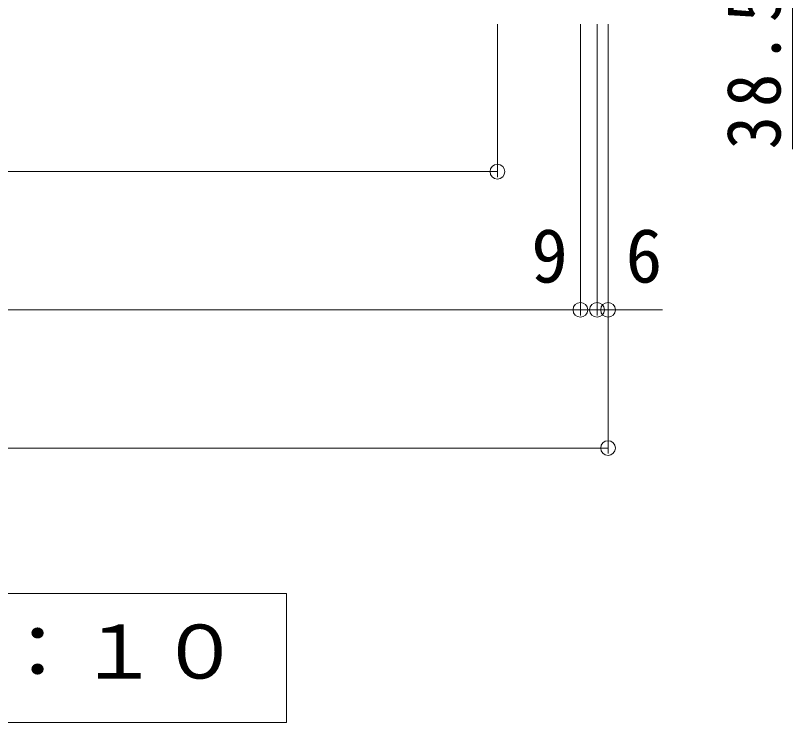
# Model space of a CAD drawing. Units: millimetres at full size, sheet at 1:10; details may follow other scales. Extents: x -1643 to 1783, y -1939 to 1793.
# Drawn here: x -758.8 to -337.4, y 243.6 to 627.2 of the extents above; entities that cross this region are included whole.
import ezdxf
from ezdxf.enums import TextEntityAlignment as Align

# ---------------------------------------------------------------- set-up
doc = ezdxf.new("R2010")
doc.units = ezdxf.units.MM
doc.header["$LTSCALE"] = 10
doc.header["$PDMODE"] = 32
doc.header["$PDSIZE"] = 8
doc.layers.add('C-4', color=7, linetype='Continuous', lineweight=9)
doc.layers.add('C-5', color=7, linetype='Continuous', lineweight=9)
doc.styles.add('ＭＳ ゴシック', font='')
doc.styles.get('ＭＳ ゴシック').set_extended_font_data('MS Gothic')

msp = doc.modelspace()

# ---------------------------------------------------------------- linework, layer by layer
at = {"layer": 'C-4'}
for p, q in [((-337.39, 690.96), (-337.39, 554.59)), ((-497.39, 539.46), (-497.39, 622.46)), ((-452.39, 464.46), (-452.39, 622.46)), ((-443.39, 464.46), (-443.39, 622.46)), ((-437.39, 389.46), (-437.39, 622.46)), ((-1297.39, 542.46), (-497.39, 542.46)), ((-1342.39, 467.46), (-452.39, 467.46)), ((-452.39, 467.46), (-443.39, 467.46)), ((-443.39, 467.46), (-407.92, 467.46)), ((-1357.39, 392.46), (-437.39, 392.46))]:
    msp.add_line(p, q, dxfattribs=at)
for p in [(-497.39, 542.46), (-452.39, 467.46), (-443.39, 467.46), (-437.39, 467.46), (-437.39, 392.46)]:
    msp.add_point(p, dxfattribs=at)
at = {"layer": 'C-5'}
for p, q in [((-1182.89, 313.59), (-611.89, 313.59)), ((-611.89, 313.59), (-611.89, 243.59)), ((-1182.89, 243.59), (-611.89, 243.59))]:
    msp.add_line(p, q, dxfattribs=at)

# ---------------------------------------------------------------- texts
at = {"layer": 'C-4', "color": 2, "style": 'ＭＳ ゴシック'}
for s, p in [('9', (-479.1, 473.46)), ('6', (-427.92, 473.46))]:
    msp.add_text(s, height=29.33, dxfattribs=at).set_placement(p, align=Align.BOTTOM_LEFT)
at = {"layer": 'C-4', "color": 2, "insert": (-343.39, 554.59), "char_height": 29.33, "attachment_point": 7, "rotation": 90, "style": 'ＭＳ ゴシック'}
msp.add_mtext('\\T1.28;\\W0.9;38.5', dxfattribs=at)
at = {"layer": 'C-5', "color": 2, "style": 'ＭＳ ゴシック', "width": 1.1}
msp.add_text('平面詳細図\u3000Ｓ＝１：１０', height=29.33, dxfattribs=at).set_placement((-1164.89, 258.59), align=Align.BOTTOM_LEFT)

doc.saveas('drawing.dxf')
